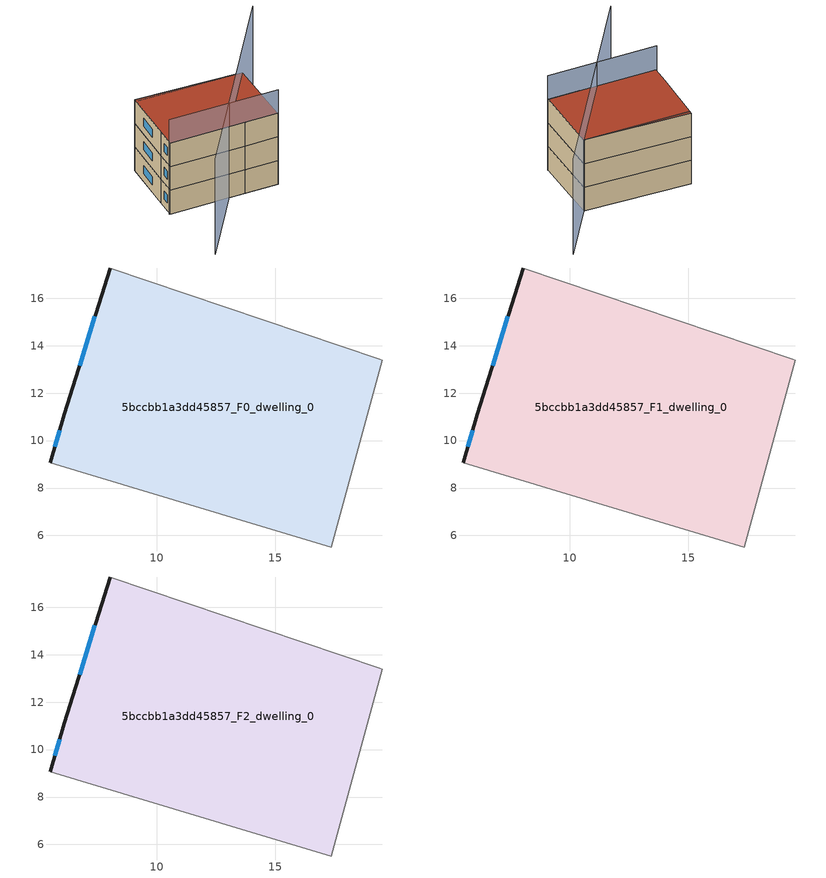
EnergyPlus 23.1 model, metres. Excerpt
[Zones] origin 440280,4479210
5bccbb1a3dd45857_F0_dwelling_0
 floor ground (EU_floor_Construction): 19.41,13.42 19.51,13.38 17.35,5.51 13.77,6.57 5.5,9.06 6.1,11.12 8.03,17.28 z0
 wall outside (EU_wall_Construction): 8.03,17.28 6.1,11.12 5.5,9.06 z0:3
 wall adiabatic (EU_wall_Construction): 5.5,9.06 13.77,6.57 17.35,5.51 19.51,13.38 19.41,13.42 8.03,17.28 z0:3
 window (EU_Window_Construction): 5.91,10.44 5.7,9.74 / 7.39,15.24 6.74,13.16 z0.99:2.01
5bccbb1a3dd45857_F1_dwelling_0
 floor to 5bccbb1a3dd45857_F0_dwelling_0 (EU_floor_Construction): 19.41,13.42 19.51,13.38 17.35,5.51 13.77,6.57 5.5,9.06 6.1,11.12 8.03,17.28 z3
 wall outside (EU_wall_Construction): 8.03,17.28 6.1,11.12 5.5,9.06 z3:6
 wall adiabatic (EU_wall_Construction): 5.5,9.06 13.77,6.57 17.35,5.51 19.51,13.38 19.41,13.42 8.03,17.28 z3:6
 window (EU_Window_Construction): 5.91,10.44 5.7,9.74 / 7.39,15.24 6.74,13.16 z3.99:5.01
5bccbb1a3dd45857_F2_dwelling_0
 floor to 5bccbb1a3dd45857_F1_dwelling_0 (EU_floor_Construction): 19.41,13.42 19.51,13.38 17.35,5.51 13.77,6.57 5.5,9.06 6.1,11.12 8.03,17.28 z6
 wall outside (EU_wall_Construction): 8.03,17.28 6.1,11.12 5.5,9.06 z6:9
 wall adiabatic (EU_wall_Construction): 5.5,9.06 13.77,6.57 17.35,5.51 19.51,13.38 19.41,13.42 8.03,17.28 z6:9
 window (EU_Window_Construction): 5.91,10.44 5.7,9.74 / 7.39,15.24 6.74,13.16 z6.99:8.01
 roof outside (EU_roof_Construction): 17.35,5.51 19.51,13.38 19.41,13.42 8.03,17.28 6.1,11.12 5.5,9.06 13.77,6.57 z9
shading: 5.41,9.11 17.36,5.48 / 4.16,0.63 25.49,18.34 z0:12; 19.41,13.42 7.94,16.98 z0:9
[Building]
EU S2 Campaign: North Axis=0; Terrain=City; Solar Distribution=FullExterior
[Site:Location]
Madrid: Latitude=40.5; Longitude=-3.5; Time Zone=1; Elevation=609
[SizingPeriod:WeatherFileDays]
AnnualSizingPeriod: Begin Month=1; Begin Day of Month=1; End Month=12; End Day of Month=31; Day of Week for Start Day=Monday; Use Weather File Daylight Saving Period=No; Use Weather File Rain and Snow Indicators=No
[MATERIAL]
EU_InternalMass_Material: Roughness=MediumRough; Thickness=0.1; Conductivity=1; Density=1800; Specific Heat=900; Thermal Absorptance=0.9; Solar Absorptance=0.7; Visible Absorptance=0.7
[MATERIAL:NOMASS] Roughness=MediumRough; Thermal Absorptance=0.9; Solar Absorptance=0.7; Visible Absorptance=0.7
Name | Thermal Resistance
EU_wall_NoMass | 0.609216
EU_roof_NoMass | 0.513268
EU_floor_NoMass | 0.568163
[WINDOWMATERIAL:SIMPLEGLAZINGSYSTEM]
EU_Window_SimpleGlazing: UFactor=5.50606; Solar Heat Gain Coefficient=0.85; Visible Transmittance=0.85
[CONSTRUCTION]
EU_wall_Construction: EU_wall_NoMass
EU_roof_Construction: EU_roof_NoMass
EU_floor_Construction: EU_floor_NoMass
EU_Window_Construction: EU_Window_SimpleGlazing
EU_InternalMass_Construction: EU_InternalMass_Material
[ZONE] Type=1; Multiplier=1; Ceiling Height=autocalculate; Volume=308.287; Floor Area=autocalculate; Part of Total Floor Area=Yes
5bccbb1a3dd45857_F0_dwelling_0; 5bccbb1a3dd45857_F1_dwelling_0; 5bccbb1a3dd45857_F2_dwelling_0
[INTERNALMASS] Construction=EU_InternalMass_Construction; Surface Area=102.762
Name | Zone or ZoneList
5bccbb1a3dd45857_F0_dwelling_0_EU_InternalMass | 5bccbb1a3dd45857_F0_dwelling_0
5bccbb1a3dd45857_F1_dwelling_0_EU_InternalMass | 5bccbb1a3dd45857_F1_dwelling_0
5bccbb1a3dd45857_F2_dwelling_0_EU_InternalMass | 5bccbb1a3dd45857_F2_dwelling_0
[OTHEREQUIPMENT] Fuel Type=Electricity; Design Level Calculation Method=Watts/Area; Power per Zone Floor Area=1; Fraction Latent=0; Fraction Radiant=0; Fraction Lost=0; Carbon Dioxide Generation Rate=0; EndUse Subcategory=EU_Step8_InternalGains
Name | Zone or ZoneList or Space or SpaceList | Schedule
EU_Step8_InternalGain_5bccbb1a3dd45857_F0_dwelling_0_f000 | 5bccbb1a3dd45857_F0_dwelling_0 | EU_Step8_GainSchedule_5bccbb1a3dd45857_F0_dwelling_0_f000
EU_Step8_InternalGain_5bccbb1a3dd45857_F1_dwelling_0_f000 | 5bccbb1a3dd45857_F1_dwelling_0 | EU_Step8_GainSchedule_5bccbb1a3dd45857_F1_dwelling_0_f000
EU_Step8_InternalGain_5bccbb1a3dd45857_F2_dwelling_0_f000 | 5bccbb1a3dd45857_F2_dwelling_0 | EU_Step8_GainSchedule_5bccbb1a3dd45857_F2_dwelling_0_f000
[ZONEVENTILATION:DESIGNFLOWRATE] Schedule=EU_AlwaysOn; Design Flow Rate Calculation Method=AirChanges/Hour; Air Changes per Hour=0.752966; Ventilation Type=Natural; Fan Pressure Rise=0; Fan Total Efficiency=1; Constant Term Coefficient=1; Temperature Term Coefficient=0; Velocity Term Coefficient=0; Velocity Squared Term Coefficient=0; Minimum Indoor Temperature=-100; Maximum Indoor Temperature=100; Delta Temperature=-100; Minimum Outdoor Temperature=-100; Maximum Outdoor Temperature=100; Maximum Wind Speed=40
Name | Zone or ZoneList or Space or SpaceList
EU_ConstantAir_5bccbb1a3dd45857_F0_dwelling_0 | 5bccbb1a3dd45857_F0_dwelling_0
EU_ConstantAir_5bccbb1a3dd45857_F1_dwelling_0 | 5bccbb1a3dd45857_F1_dwelling_0
EU_ConstantAir_5bccbb1a3dd45857_F2_dwelling_0 | 5bccbb1a3dd45857_F2_dwelling_0
[HVACTEMPLATE:THERMOSTAT] Constant Heating Setpoint=20; Constant Cooling Setpoint=50
EU_HeatOnly_5bccbb1a3dd45857_F0_dwelling_0; EU_HeatOnly_5bccbb1a3dd45857_F1_dwelling_0; EU_HeatOnly_5bccbb1a3dd45857_F2_dwelling_0
[HVACTEMPLATE:ZONE:IDEALLOADSAIRSYSTEM] System Availability Schedule=EU_AlwaysOn; Maximum Heating Supply Air Temperature=50; Minimum Cooling Supply Air Temperature=13; Maximum Heating Supply Air Humidity Ratio=0.0156; Minimum Cooling Supply Air Humidity Ratio=0.0077; Heating Limit=NoLimit; Cooling Limit=NoLimit; Heating Availability Schedule=EU_AlwaysOn; Cooling Availability Schedule=EU_CoolingOff; Dehumidification Control Type=ConstantSensibleHeatRatio; Cooling Sensible Heat Ratio=0.7; Dehumidification Setpoint=60; Humidification Control Type=None; Humidification Setpoint=30; Outdoor Air Method=None; Outdoor Air Flow Rate per Person=0.00944; Outdoor Air Flow Rate per Zone Floor Area=0; Outdoor Air Flow Rate per Zone=0; Demand Controlled Ventilation Type=None; Outdoor Air Economizer Type=NoEconomizer; Heat Recovery Type=None; Sensible Heat Recovery Effectiveness=0.7; Latent Heat Recovery Effectiveness=0.65
Name | Template Thermostat
5bccbb1a3dd45857_F0_dwelling_0 | EU_HeatOnly_5bccbb1a3dd45857_F0_dwelling_0
5bccbb1a3dd45857_F1_dwelling_0 | EU_HeatOnly_5bccbb1a3dd45857_F1_dwelling_0
5bccbb1a3dd45857_F2_dwelling_0 | EU_HeatOnly_5bccbb1a3dd45857_F2_dwelling_0
[SIZING:ZONE] Zone Cooling Design Supply Air Temperature Input Method=SupplyAirTemperature; Zone Cooling Design Supply Air Temperature=13; Zone Heating Design Supply Air Temperature Input Method=SupplyAirTemperature; Zone Heating Design Supply Air Temperature=50; Zone Cooling Design Supply Air Humidity Ratio=0.008; Zone Heating Design Supply Air Humidity Ratio=0.008; Cooling Design Air Flow Method=DesignDay; Cooling Design Air Flow Rate=0; Cooling Minimum Air Flow per Zone Floor Area=0.000762; Cooling Minimum Air Flow=0; Cooling Minimum Air Flow Fraction=0.2; Heating Design Air Flow Method=DesignDay; Heating Design Air Flow Rate=0; Heating Maximum Air Flow per Zone Floor Area=0.002032; Heating Maximum Air Flow=0.141576; Heating Maximum Air Flow Fraction=0.3; Account for Dedicated Outdoor Air System=No; Dedicated Outdoor Air System Control Strategy=NeutralSupplyAir; Dedicated Outdoor Air Low Setpoint Temperature for Design=autosize; Dedicated Outdoor Air High Setpoint Temperature for Design=autosize; Zone Load Sizing Method=Sensible Load Only No Latent Load; Zone Latent Cooling Design Supply Air Humidity Ratio Input Method=HumidityRatioDifference; Zone Cooling Design Supply Air Humidity Ratio Difference=0.005; Zone Latent Heating Design Supply Air Humidity Ratio Input Method=HumidityRatioDifference; Zone Humidification Design Supply Air Humidity Ratio Difference=0.005
5bccbb1a3dd45857_F0_dwelling_0; 5bccbb1a3dd45857_F1_dwelling_0; 5bccbb1a3dd45857_F2_dwelling_0
[SCHEDULE:CONSTANT]
Name | Hourly Value
EU_AlwaysOn | 1
EU_CoolingOff | 0
[SCHEDULE:FILE] Column Number=1; Rows to Skip at Top=0; Number of Hours of Data=8760; Column Separator=Comma; Interpolate to Timestep=No; Minutes per Item=60; Adjust Schedule for Daylight Savings=Yes
Name | File
EU_Step8_GainSchedule_5bccbb1a3dd45857_F0_dwelling_0_f000 | ../../schedules/5bccbb1a3dd45857/5bccbb1a3dd45857_F0_dwelling_0_f000_gain.csv
EU_Step8_GainSchedule_5bccbb1a3dd45857_F1_dwelling_0_f000 | ../../schedules/5bccbb1a3dd45857/5bccbb1a3dd45857_F1_dwelling_0_f000_gain.csv
EU_Step8_GainSchedule_5bccbb1a3dd45857_F2_dwelling_0_f000 | ../../schedules/5bccbb1a3dd45857/5bccbb1a3dd45857_F2_dwelling_0_f000_gain.csv
